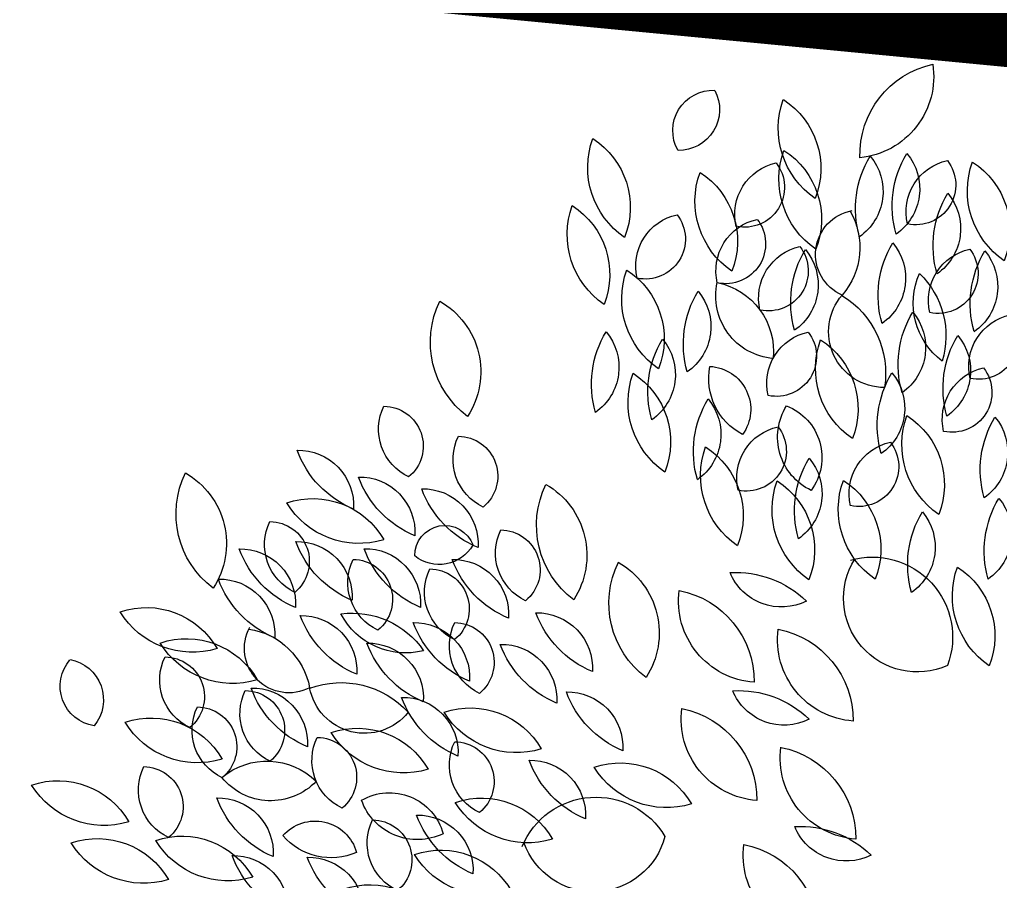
# Model space of a CAD drawing. Header units: metres. Extents: x 1097510 to 2158594, y 877039 to 1751652.
# Drawn here: x 1097622.662 to 1097627.483, y 877199.795 to 877204.032 of the extents above; entities that cross this region are included whole.
import ezdxf

# ---------------------------------------------------------------- set-up
doc = ezdxf.new("R2010")
doc.units = ezdxf.units.M
doc.header["$XCLIPFRAME"] = 0
doc.linetypes.add('DASHED', pattern=[0.75, 0.5, -0.25])
doc.layers.add('DWGAUTOCAD.COM', color=7, linetype='Continuous')
doc.layers.add('Foto Dron', color=7, linetype='Continuous')
picture_1 = doc.add_image_def('image1.tif', size_in_pixel=(3465, 4096))

# ---------------------------------------------------------------- blocks, each defined once
blk = doc.blocks.new('A$C74456AAD')
at = {"color": 66, "linetype": 'Continuous'}
for centre, radius, start, end in [((2.872, 4.9539), 0.207, 171.3398, 264.5004), ((2.6169, 4.7551), 0.2354, 358.2313, 77.6088), ((3.3116, 4.8699), 0.1036, 151.8898, 270.9541), ((3.2246, 4.8168), 0.1021, 330.379, 92.4649), ((3.1586, 4.7207), 0.2075, 122.7665, 201.5097), ((2.8438, 4.8222), 0.2153, 304.4389, 19.8373), ((3.6418, 4.6219), 0.2075, 122.7665, 201.5097), ((3.327, 4.7234), 0.2153, 304.4389, 19.8373), ((2.8407, 4.6689), 0.1402, 140.1886, 235.0264), ((2.5123, 4.6251), 0.258, 344.0211, 31.194), ((2.9337, 4.6623), 0.1402, 140.1886, 235.0264), ((2.6053, 4.6184), 0.258, 344.0211, 31.194), ((3.157, 4.5919), 0.2075, 122.7665, 201.5097), ((2.8422, 4.6934), 0.2153, 304.4389, 19.8373), ((2.6792, 4.5625), 0.2075, 122.7665, 201.5097), ((2.3644, 4.664), 0.2153, 304.4389, 19.8373), ((2.7104, 4.6788), 0.1012, 142.2033, 282.1281), ((2.6016, 4.6103), 0.1336, 346.7912, 77.5402), ((3.1445, 4.6728), 0.1012, 142.2033, 282.1281), ((3.0357, 4.6043), 0.1336, 346.7912, 77.5402), ((3.3698, 4.5361), 0.2075, 122.7665, 201.5097), ((3.055, 4.6375), 0.2153, 304.4389, 19.8373), ((2.7369, 4.5682), 0.1402, 140.1886, 235.0264), ((2.4086, 4.5243), 0.258, 344.0211, 31.194), ((3.6939, 4.452), 0.2075, 122.7665, 201.5097), ((3.3791, 4.5535), 0.2153, 304.4389, 19.8373), ((3.0366, 4.52), 0.1844, 149.87, 220.8458), ((2.852, 4.5027), 0.1127, 293.573, 79.8151), ((3.3958, 4.5413), 0.1012, 142.2033, 282.1281), ((3.287, 4.4729), 0.1336, 346.7912, 77.5402), ((3.1925, 4.5295), 0.1012, 142.2033, 282.1281), ((3.0837, 4.461), 0.1336, 346.7912, 77.5402), ((2.8765, 4.4422), 0.1402, 140.1886, 235.0264), ((2.5481, 4.3983), 0.258, 344.0211, 31.194), ((2.6429, 4.4215), 0.1402, 140.1886, 235.0264), ((2.3145, 4.3777), 0.258, 344.0211, 31.194), ((2.6537, 4.4541), 0.1012, 142.2033, 282.1281), ((2.5449, 4.3856), 0.1336, 346.7912, 77.5402), ((3.0981, 4.4252), 0.1402, 140.1886, 235.0264), ((3.0843, 4.4605), 0.1012, 142.2033, 282.1281), ((2.7697, 4.3814), 0.258, 344.0211, 31.194), ((2.9755, 4.392), 0.1336, 346.7912, 77.5402), ((2.8545, 4.296), 0.2205, 134.1393, 196.871), ((2.5324, 4.3793), 0.1845, 307.0325, 23.9777), ((3.5557, 4.2885), 0.2075, 122.7665, 201.5097), ((3.2408, 4.39), 0.2153, 304.4389, 19.8373), ((3.2488, 4.2573), 0.1774, 101.3059, 186.1366), ((3.058, 4.3973), 0.1596, 275.1553, 12.2872), ((3.3701, 4.3194), 0.1402, 140.1886, 235.0264), ((3.0417, 4.2756), 0.258, 344.0211, 31.194), ((3.0179, 4.2012), 0.231, 121.3181, 189.0098), ((2.7899, 4.3067), 0.1417, 269.9441, 40.8458), ((4.0204, 4.2046), 0.207, 119.9112, 213.0719), ((3.7059, 4.2801), 0.2354, 306.8028, 26.1803), ((2.8257, 4.2667), 0.1402, 140.1886, 235.0264), ((2.4973, 4.2228), 0.258, 344.0211, 31.194), ((2.5514, 4.287), 0.1012, 142.2033, 282.1281), ((2.4426, 4.2186), 0.1336, 346.7912, 77.5402), ((3.0634, 4.2437), 0.1012, 142.2033, 282.1281), ((2.9546, 4.1753), 0.1336, 346.7912, 77.5402), ((3.6032, 4.2168), 0.1402, 140.1886, 235.0264), ((3.2748, 4.173), 0.258, 344.0211, 31.194), ((2.7118, 4.2074), 0.1402, 140.1886, 235.0264), ((2.3834, 4.1635), 0.258, 344.0211, 31.194), ((3.0643, 4.1115), 0.2075, 122.7665, 201.5097), ((2.7495, 4.2129), 0.2153, 304.4389, 19.8373), ((3.4602, 4.198), 0.1402, 140.1886, 235.0264), ((3.1318, 4.1542), 0.258, 344.0211, 31.194), ((2.6186, 4.1527), 0.1012, 142.2033, 282.1281), ((2.5098, 4.0843), 0.1336, 346.7912, 77.5402), ((3.2381, 4.1096), 0.1091, 92.8394, 215.7308), ((3.074, 4.1886), 0.1616, 297.8986, 10.6717), ((2.8785, 4.1122), 0.1402, 140.1886, 235.0264), ((2.5502, 4.0683), 0.258, 344.0211, 31.194), ((3.5396, 4.0265), 0.2075, 122.7665, 201.5097), ((3.2248, 4.128), 0.2153, 304.4389, 19.8373), ((3.3447, 4.0461), 0.1402, 140.1886, 235.0264), ((3.0163, 4.0023), 0.258, 344.0211, 31.194), ((3.089, 3.9873), 0.1406, 111.1811, 216.3662), ((2.9109, 4.0391), 0.1499, 295.6409, 31.9064), ((4.0604, 4.0164), 0.1012, 90.7747, 230.6995), ((2.6174, 4.0003), 0.1402, 140.1886, 235.0264), ((2.289, 3.9564), 0.258, 344.0211, 31.194), ((2.8454, 3.9193), 0.2075, 122.7665, 201.5097), ((2.5306, 4.0208), 0.2153, 304.4389, 19.8373), ((3.1398, 4.0035), 0.1012, 142.2033, 282.1281), ((3.031, 3.935), 0.1336, 346.7912, 77.5402), ((3.8715, 3.9401), 0.1012, 90.7747, 230.6995), ((3.7502, 3.9825), 0.1336, 295.3626, 26.1116), ((2.8549, 3.9643), 0.1012, 142.2033, 282.1281), ((2.7461, 3.8958), 0.1336, 346.7912, 77.5402), ((3.3556, 3.8399), 0.2075, 122.7665, 201.5097), ((3.0408, 3.9413), 0.2153, 304.4389, 19.8373), ((3.0884, 3.8962), 0.1402, 140.1886, 235.0264), ((2.76, 3.8523), 0.258, 344.0211, 31.194), ((4.6652, 3.7688), 0.207, 119.9112, 213.0719), ((4.3507, 3.8444), 0.2354, 306.8028, 26.1803), ((3.7513, 3.7397), 0.207, 119.9112, 213.0719), ((3.4368, 3.8152), 0.2354, 306.8028, 26.1803), ((3.9602, 3.7679), 0.1402, 88.76, 183.5979), ((3.7212, 3.9973), 0.258, 292.5925, 339.7654), ((4.2391, 3.6756), 0.2075, 71.3379, 150.0811), ((4.1221, 3.9849), 0.2153, 253.0103, 328.4087), ((3.9047, 3.7389), 0.0762, 359.1006, 160.0457), ((4.3493, 3.7237), 0.1012, 90.7747, 230.6995), ((4.228, 3.7661), 0.1336, 295.3626, 26.1116), ((3.764, 3.7025), 0.1012, 90.7747, 230.6995), ((3.6426, 3.7449), 0.1336, 295.3626, 26.1116), ((3.9189, 3.8159), 0.0998, 210.7555, 308.3908), ((4.1062, 3.616), 0.1402, 88.76, 183.5979), ((3.8671, 3.8454), 0.258, 292.5925, 339.7654), ((4.2795, 3.634), 0.1402, 88.76, 183.5979), ((4.0404, 3.8633), 0.258, 292.5925, 339.7654), ((4.4229, 3.6156), 0.1402, 88.76, 183.5979), ((4.1839, 3.845), 0.258, 292.5925, 339.7654), ((3.5679, 3.5424), 0.207, 119.9112, 213.0719), ((3.2533, 3.6179), 0.2354, 306.8028, 26.1803), ((3.8828, 3.5886), 0.1402, 88.76, 183.5979), ((3.6438, 3.818), 0.258, 292.5925, 339.7654), ((4.1383, 3.6279), 0.1012, 90.7747, 230.6995), ((4.017, 3.6703), 0.1336, 295.3626, 26.1116), ((3.9439, 3.6037), 0.1012, 90.7747, 230.6995), ((3.8226, 3.6461), 0.1336, 295.3626, 26.1116), ((4.4757, 3.5388), 0.1402, 88.76, 183.5979), ((4.2367, 3.7682), 0.258, 292.5925, 339.7654), ((4.6616, 3.3994), 0.2075, 71.3379, 150.0811), ((3.6704, 3.4533), 0.1402, 88.76, 183.5979), ((3.4314, 3.6827), 0.258, 292.5925, 339.7654), ((4.1399, 3.3723), 0.2205, 82.7107, 145.4424), ((4.0042, 3.6761), 0.1845, 255.604, 332.5491), ((4.2679, 3.4463), 0.1402, 88.76, 183.5979), ((4.0289, 3.6757), 0.258, 292.5925, 339.7654), ((4.5446, 3.7088), 0.2153, 253.0103, 328.4087), ((3.8808, 3.4675), 0.1012, 90.7747, 230.6995), ((3.7595, 3.5099), 0.1336, 295.3626, 26.1116), ((3.9817, 3.4287), 0.1402, 88.76, 183.5979), ((3.7427, 3.658), 0.258, 292.5925, 339.7654), ((4.3, 3.5032), 0.1127, 242.1444, 28.3865), ((4.4286, 3.3696), 0.1844, 98.4414, 169.4173), ((3.7609, 3.3733), 0.1402, 88.76, 183.5979), ((3.5219, 3.6027), 0.258, 292.5925, 339.7654), ((4.0991, 3.3766), 0.1402, 88.76, 183.5979), ((3.86, 3.606), 0.258, 292.5925, 339.7654), ((4.5599, 3.3203), 0.2075, 71.3379, 150.0811), ((4.4429, 3.6297), 0.2153, 253.0103, 328.4087), ((4.6153, 3.3805), 0.1012, 90.7747, 230.6995), ((4.494, 3.4229), 0.1336, 295.3626, 26.1116), ((4.8736, 3.3728), 0.1036, 100.4612, 219.5256), ((4.7779, 3.4076), 0.1021, 278.9504, 41.0363), ((4.1677, 3.1854), 0.231, 69.8895, 137.5812), ((3.5935, 3.2526), 0.1402, 88.76, 183.5979), ((3.3544, 3.482), 0.258, 292.5925, 339.7654), ((4.108, 3.4295), 0.1417, 218.5156, 349.4173), ((4.3929, 3.2625), 0.1402, 88.76, 183.5979), ((4.1538, 3.4919), 0.258, 292.5925, 339.7654), ((4.4118, 3.2952), 0.1012, 90.7747, 230.6995), ((4.2904, 3.3376), 0.1336, 295.3626, 26.1116), ((4.0112, 3.2389), 0.1402, 88.76, 183.5979), ((3.7722, 3.4683), 0.258, 292.5925, 339.7654), ((3.8398, 3.1446), 0.2075, 71.3379, 150.0811), ((3.7228, 3.454), 0.2153, 253.0103, 328.4087), ((4.5332, 3.2536), 0.1012, 90.7747, 230.6995), ((4.4119, 3.296), 0.1336, 295.3626, 26.1116), ((4.6489, 3.1191), 0.2075, 71.3379, 150.0811), ((4.532, 3.4285), 0.2153, 253.0103, 328.4087), ((4.1265, 3.0933), 0.2075, 71.3379, 150.0811), ((4.0095, 3.4027), 0.2153, 253.0103, 328.4087), ((3.8808, 3.1652), 0.1012, 90.7747, 230.6995), ((3.7595, 3.2076), 0.1336, 295.3626, 26.1116), ((4.2293, 3.1764), 0.1012, 90.7747, 230.6995), ((4.1079, 3.2188), 0.1336, 295.3626, 26.1116), ((3.4594, 3.0051), 0.2075, 71.3379, 150.0811), ((3.6877, 3.0795), 0.1402, 88.76, 183.5979), ((3.4487, 3.3089), 0.258, 292.5925, 339.7654), ((4.3555, 3.04), 0.1774, 49.8773, 134.7081), ((3.3424, 3.3145), 0.2153, 253.0103, 328.4087), ((4.6692, 3.1021), 0.1012, 90.7747, 230.6995), ((4.5479, 3.1445), 0.1336, 295.3626, 26.1116), ((4.346, 3.2764), 0.1596, 223.7267, 320.8587), ((4.8857, 2.96), 0.2075, 71.3379, 150.0811), ((4.0448, 2.9965), 0.1406, 59.7525, 164.9377), ((4.7687, 3.2694), 0.2153, 253.0103, 328.4087), ((3.5211, 2.9229), 0.203, 22.5331, 149.3657), ((3.8115, 2.9161), 0.2075, 71.3379, 150.0811), ((3.6946, 3.2255), 0.2153, 253.0103, 328.4087), ((3.9743, 3.168), 0.1499, 244.2123, 340.4778), ((4.4797, 2.9839), 0.1402, 88.76, 183.5979), ((4.2407, 3.2132), 0.258, 292.5925, 339.7654), ((3.9731, 2.9402), 0.1402, 88.76, 183.5979), ((3.7341, 3.1696), 0.258, 292.5925, 339.7654), ((4.0891, 2.9669), 0.1012, 90.7747, 230.6995), ((3.9678, 3.0093), 0.1336, 295.3626, 26.1116), ((4.2334, 2.9562), 0.1091, 41.4109, 164.3023), ((3.5276, 3.073), 0.187, 194.4661, 340.6139), ((4.1928, 3.1338), 0.1616, 246.4701, 319.2431), ((4.5713, 2.8195), 0.2075, 71.3379, 150.0811), ((4.4543, 3.1289), 0.2153, 253.0103, 328.4087), ((4.7853, 2.8133), 0.2075, 71.3379, 150.0811), ((4.6683, 3.1227), 0.2153, 253.0103, 328.4087), ((3.9152, 2.784), 0.2075, 71.3379, 150.0811), ((3.7982, 3.0933), 0.2153, 253.0103, 328.4087), ((4.2502, 2.8333), 0.1402, 88.76, 183.5979), ((4.0112, 3.0627), 0.258, 292.5925, 339.7654), ((4.441, 2.8377), 0.1402, 88.76, 183.5979), ((4.2019, 3.0671), 0.258, 292.5925, 339.7654), ((4.0958, 2.6961), 0.2075, 71.3379, 150.0811)]:
    blk.add_arc(centre, radius, start, end, dxfattribs=at)
at = {"color": 62, "linetype": 'Continuous'}
for centre, radius, start, end in [((3.939, 4.0588), 0.1336, 295.3626, 26.1116), ((4.2761, 3.8656), 0.1402, 88.76, 183.5979), ((4.0371, 4.095), 0.258, 292.5925, 339.7654), ((3.0064, 3.7548), 0.2075, 122.7665, 201.5097), ((2.6916, 3.8562), 0.2153, 304.4389, 19.8373), ((4.1205, 3.7978), 0.1402, 88.76, 183.5979), ((3.8815, 4.0272), 0.258, 292.5925, 339.7654), ((3.1744, 3.7534), 0.2075, 122.7665, 201.5097), ((2.8596, 3.8549), 0.2153, 304.4389, 19.8373), ((2.6074, 3.7941), 0.1402, 140.1886, 235.0264), ((2.279, 3.7502), 0.258, 344.0211, 31.194), ((2.8015, 3.7599), 0.1402, 140.1886, 235.0264), ((2.4731, 3.716), 0.258, 344.0211, 31.194), ((2.8201, 3.5319), 0.203, 73.9616, 200.7943), ((2.7173, 3.535), 0.2075, 122.7665, 201.5097), ((2.4025, 3.6364), 0.2153, 304.4389, 19.8373), ((2.7067, 3.6306), 0.187, 245.8947, 32.0424), ((3.1672, 3.438), 0.258, 86.8782, 134.0511), ((3.0513, 3.7484), 0.1402, 243.0457, 337.8836), ((3.3557, 3.4191), 0.2354, 101.0885, 180.466), ((3.1051, 3.6236), 0.207, 274.1969, 7.3576), ((3.1048, 3.3209), 0.2354, 101.0885, 180.466), ((2.8542, 3.5254), 0.207, 274.1969, 7.3576), ((3.1604, 3.1383), 0.258, 86.8782, 134.0511), ((3.0446, 3.4487), 0.1402, 243.0457, 337.8836), ((3.3489, 3.1194), 0.2354, 101.0885, 180.466), ((3.0984, 3.3239), 0.207, 274.1969, 7.3576), ((3.0981, 3.0212), 0.2354, 101.0885, 180.466), ((2.8475, 3.2258), 0.207, 274.1969, 7.3576), ((3.0032, 2.7937), 0.258, 86.8782, 134.0511), ((2.8874, 3.104), 0.1402, 243.0457, 337.8836), ((3.1917, 2.7748), 0.2354, 101.0885, 180.466), ((2.9412, 2.9793), 0.207, 274.1969, 7.3576)]:
    blk.add_arc(centre, radius, start, end, dxfattribs=at)

msp = doc.modelspace()

# ---------------------------------------------------------------- linework, layer by layer
at = {"color": 7, "linetype": 'DASHED', "true_color": 0xf0f0f0, "const_width": 0.5, "elevation": 1540, "flags": 128}
msp.add_lwpolyline([(1097752.5974, 877208.2382), (1097757.845, 877212.044), (1097762.109, 877214.901), (1097765.432, 877216.837), (1097757.759, 877219.046), (1097752.07, 877217.484), (1097742.692, 877214.472), (1097730.221, 877208.152), (1097717.752, 877207.699), (1097699.58, 877208.171), (1097684.374, 877204.599), (1097671.585, 877204.296), (1097656.247, 877206.197), (1097634.311, 877207.796), (1097624.402, 877208.4889), (1097612.512, 877219.361), (1097613.526, 877222.017), (1097614.217, 877223.918), (1097605.154, 877225.956), (1097599.413, 877226.657), (1097600.381, 877223.138), (1097605.528, 877219.999), (1097610.754, 877215.512), (1097615.313, 877211.011), (1097623.572, 877204.428), (1097634.053, 877203.423), (1097648.747, 877202.896), (1097665.209, 877201.516), (1097687.817, 877201.494), (1097702.372, 877204.916), (1097709.087, 877204.78), (1097724.138, 877203.189), (1097735.028, 877205.815), (1097743.406, 877209.884), (1097746.929, 877210.428), (1097748.356, 877212.762), (1097752.5974, 877208.2382)], dxfattribs=at)

# ---------------------------------------------------------------- block references
at = {"layer": 'DWGAUTOCAD.COM', "xscale": -1.938528692919776, "yscale": 1.938528692919776, "zscale": 1.938528692919776}
msp.add_blockref('A$C74456AAD', (1097632.3213, 877194.1493), dxfattribs=at)

# ---------------------------------------------------------------- pictures from other files: only their frames are drawn
at = {"layer": 'Foto Dron'}
image = msp.add_image(picture_1, insert=(1097491.044, 876888.8641, 3067.918), size_in_units=(372.6207, 440.4775), dxfattribs=at)
image.set_boundary_path([(174.5356, 772.8781), (2798.8163, 2703.6247)])
image.dxf.flags = 15

doc.saveas('drawing.dxf')
